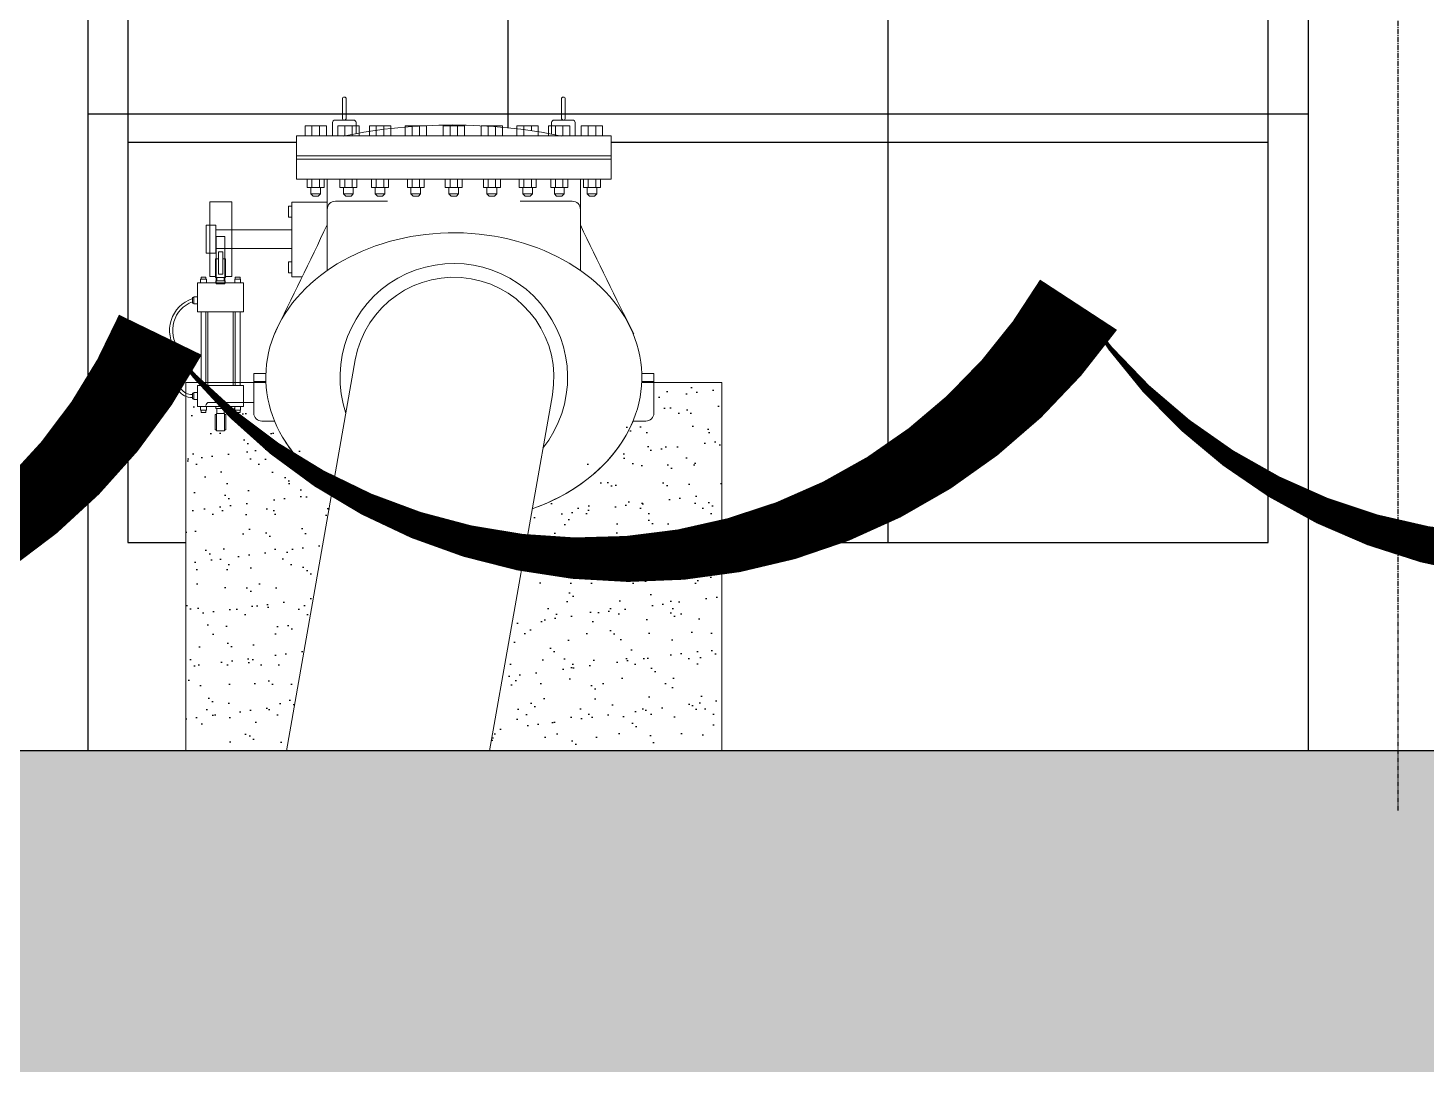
# Model space of a CAD drawing. Header units: inches. Extents: x 102027 to 175311, y -32523 to 10797.
# Drawn here: x 126713 to 130207, y -7197 to -4590 of the extents above; entities that cross this region are included whole.
import ezdxf

# ---------------------------------------------------------------- set-up
doc = ezdxf.new("R2010")
doc.units = ezdxf.units.IN
doc.header["$MEASUREMENT"] = 0
doc.linetypes.add('CENTER', pattern=[2, 1.25, -0.25, 0.25, -0.25])
doc.linetypes.add('HIDDEN', pattern=[0.375, 0.25, -0.125])
doc.layers.add('M-CLOUD', color=2, linetype='Continuous')
doc.layers.add('M-X-BKGD', color=8, linetype='Continuous')
pattern_1 = [(37.5, (166121.02, 83227.46), (-3.14967, 96.34119), [0, -76, 0, -85, 0, -81.25]), (7.5, (166121.02, 83227.46), (88.48884, 141.1073), [0, -41, 0, -68.5, 0, -26.25]), (327.5, (166059.52, 83227.46), (155.70709, 0.28295), [0, -25, 0, -90, 0, -117.5]), (317.5, (166059.52, 83227.46), (150.30633, 43.88378), [0, -12.5, 0, -59, 0, -67.5])]

msp = doc.modelspace()

# ---------------------------------------------------------------- hatches: boundary and pattern name
at = {"layer": 'M-X-BKGD'}
h = msp.add_hatch(dxfattribs=at)
h.set_pattern_fill('AR-SAND', color=8, scale=50, style=0)
h.set_pattern_definition(pattern_1)
edge = h.paths.add_edge_path()
edge.add_line((128447, -5474.8), (128277, -5474.8))
edge.add_line((128277, -5474.8), (128277, -5551.4))
edge.add_arc((128256.8, -5551.4), 20.2, -90, 0, ccw=False)
edge.add_line((128256.8, -5571.6), (128225, -5571.6))
edge.add_ellipse((127777, -5462.3), major_axis=(-470, 0), ratio=0.768225, start_angle=114.6454, end_angle=162.3901, ccw=False)
edge.add_line((127973, -5790.5), (127866.4, -6394.8))
edge.add_line((127866.4, -6394.8), (128447, -6394.8))
edge.add_line((128447, -6394.8), (128447, -5474.8))
h = msp.add_hatch(dxfattribs=at)
h.set_pattern_fill('AR-SAND', color=8, scale=50, style=0)
h.set_pattern_definition(pattern_1)
edge = h.paths.add_edge_path()
edge.add_ellipse((127777, -5462.3), major_axis=(-470, 0), ratio=0.768225, start_angle=26.7473, end_angle=49.9261, ccw=False)
edge.add_ellipse((127777, -5462.3), major_axis=(-470, 0), ratio=0.768225, start_angle=377.6099, end_angle=409.9261, ccw=False)
edge.add_ellipse((127777, -5462.3), major_axis=(-470, 0), ratio=0.768225, start_angle=26.7473, end_angle=49.9261, ccw=False)
edge.add_ellipse((127777, -5462.3), major_axis=(-470, 0), ratio=0.768225, start_angle=377.6099, end_angle=409.9261, ccw=False)
edge.add_ellipse((127777, -5462.3), major_axis=(-470, 0), ratio=0.768225, start_angle=26.7473, end_angle=49.9261, ccw=False)
edge.add_ellipse((127777, -5462.3), major_axis=(-470, 0), ratio=0.768225, start_angle=377.6099, end_angle=409.9261, ccw=False)
edge.add_ellipse((127777, -5462.3), major_axis=(-470, 0), ratio=0.768225, start_angle=26.7473, end_angle=49.9261, ccw=False)
edge.add_ellipse((127777, -5462.3), major_axis=(-470, 0), ratio=0.768225, start_angle=377.6099, end_angle=409.9261, ccw=False)
edge.add_ellipse((127777, -5462.3), major_axis=(-470, 0), ratio=0.768225, start_angle=26.7473, end_angle=49.9261, ccw=False)
edge.add_ellipse((127777, -5462.3), major_axis=(-470, 0), ratio=0.768225, start_angle=377.6099, end_angle=409.9261, ccw=False)
edge.add_ellipse((127777, -5462.3), major_axis=(-470, 0), ratio=0.768225, start_angle=26.7473, end_angle=49.9261, ccw=False)
edge.add_ellipse((127777, -5462.3), major_axis=(-470, 0), ratio=0.768225, start_angle=377.6099, end_angle=409.9261, ccw=False)
edge.add_ellipse((127777, -5462.3), major_axis=(-470, 0), ratio=0.768225, start_angle=26.7473, end_angle=49.9261, ccw=False)
edge.add_ellipse((127777, -5462.3), major_axis=(-470, 0), ratio=0.768225, start_angle=377.6099, end_angle=409.9261, ccw=False)
edge.add_ellipse((127777, -5462.3), major_axis=(-470, 0), ratio=0.768225, start_angle=26.7473, end_angle=49.9261, ccw=False)
edge.add_ellipse((127777, -5462.3), major_axis=(-470, 0), ratio=0.768225, start_angle=377.6099, end_angle=409.9261, ccw=False)
edge.add_ellipse((127777, -5462.3), major_axis=(-470, 0), ratio=0.768225, start_angle=26.7473, end_angle=49.9261, ccw=False)
edge.add_ellipse((127777, -5462.3), major_axis=(-470, 0), ratio=0.768225, start_angle=377.6099, end_angle=409.9261, ccw=False)
edge.add_ellipse((127777, -5462.3), major_axis=(-470, 0), ratio=0.768225, start_angle=26.7473, end_angle=49.9261, ccw=False)
edge.add_ellipse((127777, -5462.3), major_axis=(-470, 0), ratio=0.768225, start_angle=377.6099, end_angle=409.9261, ccw=False)
edge.add_line((127329, -5571.6), (127297.2, -5571.6))
edge.add_arc((127297.2, -5551.4), 20.2, 180, 270, ccw=False)
edge.add_line((127277, -5551.4), (127277, -5524.8))
edge.add_line((127277, -5524.8), (127251.2, -5524.8))
edge.add_line((127251.2, -5524.8), (127251.2, -5535.3))
edge.add_line((127251.2, -5535.3), (127244.1, -5535.3))
edge.add_line((127244.1, -5535.3), (127244.1, -5544.4))
edge.add_line((127244.1, -5544.4), (127242.7, -5544.4))
edge.add_line((127242.7, -5544.4), (127242.7, -5549.8))
edge.add_line((127242.7, -5549.8), (127230.8, -5549.8))
edge.add_line((127230.8, -5549.8), (127230.8, -5544.4))
edge.add_line((127230.8, -5544.4), (127229.3, -5544.4))
edge.add_line((127229.3, -5544.4), (127229.3, -5535.3))
edge.add_line((127229.3, -5535.3), (127205.8, -5535.3))
edge.add_line((127205.8, -5535.3), (127205.8, -5540.1))
edge.add_line((127205.8, -5540.1), (127203, -5540.1))
edge.add_line((127203, -5540.1), (127203, -5552.5))
edge.add_line((127203, -5552.5), (127203.6, -5552.5))
edge.add_line((127203.6, -5552.5), (127203.6, -5554.9))
edge.add_line((127203.6, -5554.9), (127207, -5554.9))
edge.add_line((127207, -5554.9), (127207, -5593))
edge.add_line((127207, -5593), (127203.6, -5593))
edge.add_line((127203.6, -5593), (127203.6, -5595.5))
edge.add_line((127203.6, -5595.5), (127184.2, -5595.5))
edge.add_line((127184.2, -5595.5), (127184.2, -5593))
edge.add_line((127184.2, -5593), (127180.9, -5593))
edge.add_line((127180.9, -5593), (127180.9, -5554.9))
edge.add_line((127180.9, -5554.9), (127184.2, -5554.9))
edge.add_line((127184.2, -5554.9), (127184.2, -5552.5))
edge.add_line((127184.2, -5552.5), (127184.9, -5552.5))
edge.add_line((127184.9, -5552.5), (127184.9, -5540.1))
edge.add_line((127184.9, -5540.1), (127182.1, -5540.1))
edge.add_line((127182.1, -5540.1), (127182.1, -5535.3))
edge.add_line((127182.1, -5535.3), (127158.6, -5535.3))
edge.add_line((127158.6, -5535.3), (127158.6, -5544.4))
edge.add_line((127158.6, -5544.4), (127157.1, -5544.4))
edge.add_line((127157.1, -5544.4), (127157.1, -5549.8))
edge.add_line((127157.1, -5549.8), (127145.2, -5549.8))
edge.add_line((127145.2, -5549.8), (127145.2, -5544.4))
edge.add_line((127145.2, -5544.4), (127143.8, -5544.4))
edge.add_line((127143.8, -5544.4), (127143.8, -5535.3))
edge.add_line((127143.8, -5535.3), (127136.7, -5535.3))
edge.add_line((127136.7, -5535.3), (127136.7, -5517.3))
edge.add_line((127136.7, -5517.3), (127127.3, -5517.3))
edge.add_line((127127.3, -5517.3), (127127.3, -5515.6))
edge.add_line((127127.3, -5515.6), (127123.6, -5515.6))
edge.add_line((127123.6, -5515.6), (127123.6, -5512.4))
edge.add_arc((127121.4, -5473.5), 38.9, 248.3, 273.1902, ccw=False)
edge.add_line((127107, -5509.7), (127107, -6394.8))
edge.add_line((127107, -6394.8), (127358.7, -6394.8))
edge.add_line((127358.7, -6394.8), (127474.4, -5738.6))
h = msp.add_hatch(dxfattribs=at)
h.set_pattern_fill('EARTH', color=8, scale=1000, angle=45, style=0)
h.set_pattern_definition([(45, (105015.3, -19813.48), (3e-14, 353.5534), [250, -250]), (45, (104949, -19747.19), (3e-14, 353.5534), [250, -250]), (45, (104882.7, -19680.9), (3e-14, 353.5534), [250, -250]), (135, (104882.7, -19636.7), (-353.5534, 3e-14), [250, -250]), (135, (104949, -19570.4), (-353.5534, 3e-14), [250, -250]), (135, (105015.3, -19504.12), (-353.5534, 3e-14), [250, -250])])
h.paths.add_polyline_path([(138246.6, -6394.8), (122222.6, -6394.8), (122222.6, -6994.9), (125421.1, -6994.9), (125747.7, -7197.1), (133478.9, -7197.1), (133478.9, -6922), (137301, -6922), (137485.2, -7173), (138246.6, -7173)])

# ---------------------------------------------------------------- linework, layer by layer
at = {"layer": 'M-CLOUD'}
msp.add_lwpolyline([(122683.1, -2327.7, 0, 229.8, 0.520567), (123019, -4558.9, 0, 229.8, 0.520567), (124778.6, -5720.3, 0, 229.8, 0.520567), (127043.5, -5356, 0, 229.8, 0.520567), (129338.4, -5280.9, 0, 229.8, 0.520567), (131635.6, -5348.3, 0, 229.8, 0.520567), (133932.7, -5347.8, 0, 229.8, 0.520567), (136184.7, -4951.7, 0, 229.8, 0.520567), (138320.8, -4362.3, 0, 229.8, 0.520567), (136801.6, -2797.3, 0, 229.8, 0.520567), (134509.9, -2622.7, 0, 229.8, 0.520567), (132218.9, -2623, 0, 229.8, 0.520567), (129933.5, -2862.9, 0, 229.8, 0.520567), (127647.9, -2810.1, 0, 229.8, 0.520567), (125360.4, -2587.8, 0, 229.8, 0.520567)], format="xyseb", close=True, dxfattribs=at)
at = {"layer": 'M-X-BKGD', "color": 8, "linetype": 'CENTER', "ltscale": 10}
msp.add_line((130137.6, -6544.1), (130137.6, 9596.6), dxfattribs=at)
at = {"layer": 'M-X-BKGD', "color": 8}
for p, q in [((126862.6, 3455.2), (126862.6, -6394.8)), ((129912.6, 3455.2), (129912.6, -6394.8)), ((127912.6, -4839.1), (127912.6, -1874.8)), ((128862.6, -5874.8), (128862.6, -1874.8)), ((126962.6, -4874.8), (127383.8, -4874.8)), ((128170.2, -4874.8), (129812.6, -4874.8)), ((140002.6, -6394.8), (118086.3, -6394.8))]:
    msp.add_line(p, q, dxfattribs=at)
at = {"layer": 'M-X-BKGD', "color": 8, "linetype": 'HIDDEN', "ltscale": 5}
msp.add_line((129912.6, -4804.8), (126862.6, -4804.8), dxfattribs=at)
at = {"layer": 'M-X-BKGD', "color": 8, "linetype": 'Continuous', "lineweight": 0, "ltscale": 10}
for p, q in [((127498.4, -4819.6), (127508, -4819.6)), ((127422.5, -4834.2), (127422.5, -4859.3)), ((127441.1, -4834.2), (127441.1, -4859.3)), ((127504.2, -4834.2), (127504.2, -4859.3)), ((127522.8, -4834.2), (127522.8, -4859.3)), ((127583.3, -4834.2), (127583.3, -4859.3)), ((127601.8, -4834.2), (127601.8, -4859.3)), ((127672.6, -4834.2), (127672.6, -4859.3)), ((127691.2, -4834.2), (127691.2, -4859.3)), ((127767.5, -4834.2), (127767.5, -4859.3)), ((127786.1, -4834.2), (127786.1, -4859.3)), ((127862.9, -4834.2), (127862.9, -4859.3)), ((127881.4, -4834.2), (127881.4, -4859.3)), ((127952.2, -4834.2), (127952.2, -4859.3)), ((127970.8, -4834.2), (127970.8, -4846.4)), ((128031.2, -4834.2), (128031.2, -4859.3)), ((128049.8, -4834.2), (128049.8, -4859.3)), ((128113, -4834.2), (128113, -4859.3)), ((128131.5, -4834.2), (128131.5, -4859.3)), ((127383.8, -4859.3), (128170.2, -4859.3)), ((127383.8, -4859.3), (127383.8, -4967.3)), ((128170.2, -4859.3), (128170.2, -4967.3)), ((127383.8, -4909.3), (128170.2, -4909.3)), ((127383.8, -4917.3), (128170.2, -4917.3)), ((127383.8, -4967.3), (128170.2, -4967.3)), ((127422.5, -4967.3), (127422.5, -4987.7)), ((127441.1, -4967.3), (127441.1, -4987.7)), ((127460.7, -4967.3), (127460.7, -5195.2)), ((127504.2, -4967.3), (127504.2, -4987.7)), ((127522.8, -4967.3), (127522.8, -4987.7)), ((127583.3, -4967.3), (127583.3, -4987.7)), ((127601.8, -4967.3), (127601.8, -4987.7)), ((127672.6, -4967.3), (127672.6, -4987.7)), ((127691.2, -4967.3), (127691.2, -4987.7)), ((127767.5, -4967.3), (127767.5, -4987.7)), ((127786.1, -4967.3), (127786.1, -4987.7)), ((127862.9, -4967.3), (127862.9, -4987.7)), ((127881.4, -4967.3), (127881.4, -4987.7)), ((127952.2, -4967.3), (127952.2, -4987.7)), ((127970.8, -4967.3), (127970.8, -4987.7)), ((128031.2, -4967.3), (128031.2, -4987.7)), ((128049.8, -4967.3), (128049.8, -4987.7)), ((128093.3, -4967.3), (128093.3, -5195.2)), ((128113, -4967.3), (128113, -4987.7)), ((128131.5, -4967.3), (128131.5, -4987.7)), ((127419.5, -5003.8), (127425.3, -5009.5)), ((127425.3, -5009.5), (127438.3, -5009.5)), ((127444, -5003.8), (127438.3, -5009.5)), ((127480.9, -5022.5), (127611.2, -5022.5)), ((127501.2, -5003.8), (127507, -5009.5)), ((127507, -5009.5), (127520, -5009.5)), ((127525.7, -5003.8), (127520, -5009.5)), ((127580.3, -5003.8), (127586, -5009.5)), ((127586, -5009.5), (127599, -5009.5)), ((127604.8, -5003.8), (127599, -5009.5)), ((127669.6, -5003.8), (127675.4, -5009.5)), ((127675.4, -5009.5), (127688.4, -5009.5)), ((127694.1, -5003.8), (127688.4, -5009.5)), ((127764.5, -5003.8), (127770.3, -5009.5)), ((127770.3, -5009.5), (127783.3, -5009.5)), ((127789, -5003.8), (127783.3, -5009.5)), ((127859.9, -5003.8), (127865.6, -5009.5)), ((127878.6, -5009.5), (127865.6, -5009.5)), ((127884.4, -5003.8), (127878.6, -5009.5)), ((127942.8, -5022.5), (128073.1, -5022.5)), ((127949.2, -5003.8), (127955, -5009.5)), ((127968, -5009.5), (127955, -5009.5)), ((127973.7, -5003.8), (127968, -5009.5)), ((128028.3, -5003.8), (128034, -5009.5)), ((128047, -5009.5), (128034, -5009.5)), ((128052.8, -5003.8), (128047, -5009.5)), ((128110, -5003.8), (128115.7, -5009.5)), ((128128.7, -5009.5), (128115.7, -5009.5)), ((128134.5, -5003.8), (128128.7, -5009.5)), ((127206.2, -5213.1), (127181.7, -5213.1)), ((127184.9, -5213.1), (127184.9, -5221.6)), ((127203, -5213.1), (127203, -5221.6)), ((127358.7, -6394.8), (127530.8, -5418.9)), ((127107, -5474.8), (127107, -6394.8)), ((127107, -5474.8), (127307.2, -5474.8)), ((127277, -5472.3), (127277, -5551.4)), ((128246.8, -5474.8), (128447, -5474.8)), ((128277, -5472.3), (128277, -5551.4)), ((128447, -5474.8), (128277, -5474.8)), ((128277, -5474.8), (128277, -5551.4)), ((128447, -5474.8), (128447, -6394.8)), ((128447, -6394.8), (128447, -5474.8)), ((127866.4, -6394.8), (128023.2, -5505.7)), ((127165, -5524.8), (127277, -5524.8)), ((127184.9, -5552.5), (127184.9, -5540.1)), ((127203, -5552.5), (127184.9, -5552.5)), ((127203, -5552.5), (127203, -5540.1)), ((127297.2, -5571.6), (127329, -5571.6)), ((128225, -5571.6), (128256.8, -5571.6)), ((128256.8, -5571.6), (128225, -5571.6)), ((127107, -5624.8), (127107, -6394.8)), ((127107, -6394.8), (128447, -6394.8))]:
    msp.add_line(p, q, dxfattribs=at)
at = {"layer": 'M-X-BKGD', "color": 8}
for points in [[(126962.6, -1874.8), (126962.6, -5874.8), (127107, -5874.8)], [(128447, -5874.8), (129812.6, -5874.8), (129812.6, -1874.8)]]:
    msp.add_lwpolyline(points, dxfattribs=at)
at = {"layer": 'M-X-BKGD', "color": 8, "linetype": 'Continuous', "lineweight": 0, "ltscale": 10}
for points in [[(127508, -4767.1, 1), (127498.4, -4767.1), (127498.4, -4814.8, 1), (127508, -4814.8)], [(128055.6, -4767.1, 1), (128046, -4767.1), (128046, -4814.8, 1), (128055.6, -4814.8)]]:
    msp.add_lwpolyline(points, format="xyb", close=True, dxfattribs=at)
for points in [[(127532.5, -4859.3), (127473.8, -4859.3), (127473.8, -4825.8, -0.414214), (127480, -4819.6), (127526.3, -4819.6, -0.414214), (127532.5, -4825.8), (127532.5, -4853.7)], [(128021.5, -4859.3), (128080.2, -4859.3), (128080.2, -4825.8, 0.414214), (128074, -4819.6), (128027.7, -4819.6, 0.414214), (128021.5, -4825.8), (128021.5, -4853.7)]]:
    msp.add_lwpolyline(points, format="xyb", dxfattribs=at)
for points in [[(127458.7, -4859.3), (127458.7, -4834.2), (127405.4, -4834.2), (127405.4, -4859.3)], [(127540.4, -4859.3), (127540.4, -4834.2), (127487.1, -4834.2), (127487.1, -4859.3)], [(127619.4, -4859.3), (127619.4, -4834.2), (127566.1, -4834.2), (127566.1, -4859.3)], [(127708.8, -4859.3), (127708.8, -4834.2), (127655.5, -4834.2), (127655.5, -4859.3)], [(127803.7, -4859.3), (127803.7, -4834.2), (127750.3, -4834.2), (127750.3, -4859.3)], [(127845.2, -4859.3), (127845.2, -4834.2), (127898.6, -4834.2), (127898.6, -4859.3)], [(127934.6, -4859.3), (127934.6, -4834.2), (127987.9, -4834.2), (127987.9, -4859.3)], [(128013.6, -4859.3), (128013.6, -4834.2), (128066.9, -4834.2), (128066.9, -4859.3)], [(128095.3, -4859.3), (128095.3, -4834.2), (128148.7, -4834.2), (128148.7, -4859.3)], [(127452.9, -4967.3), (127452.9, -4987.7), (127410.7, -4987.7), (127410.7, -4967.3)], [(127419.5, -4987.7), (127419.5, -5003.8), (127444, -5003.8), (127444, -4987.7)], [(127534.6, -4967.3), (127534.6, -4987.7), (127492.4, -4987.7), (127492.4, -4967.3)], [(127501.2, -4987.7), (127501.2, -5003.8), (127525.7, -5003.8), (127525.7, -4987.7)], [(127613.7, -4967.3), (127613.7, -4987.7), (127571.4, -4987.7), (127571.4, -4967.3)], [(127580.3, -4987.7), (127580.3, -5003.8), (127604.8, -5003.8), (127604.8, -4987.7)], [(127703, -4967.3), (127703, -4987.7), (127660.8, -4987.7), (127660.8, -4967.3)], [(127669.6, -4987.7), (127669.6, -5003.8), (127694.1, -5003.8), (127694.1, -4987.7)], [(127797.9, -4967.3), (127797.9, -4987.7), (127755.7, -4987.7), (127755.7, -4967.3)], [(127764.5, -4987.7), (127764.5, -5003.8), (127789, -5003.8), (127789, -4987.7)], [(127851, -4967.3), (127851, -4987.7), (127893.3, -4987.7), (127893.3, -4967.3)], [(127884.4, -4987.7), (127884.4, -5003.8), (127859.9, -5003.8), (127859.9, -4987.7)], [(127940.4, -4967.3), (127940.4, -4987.7), (127982.6, -4987.7), (127982.6, -4967.3)], [(127973.7, -4987.7), (127973.7, -5003.8), (127949.2, -5003.8), (127949.2, -4987.7)], [(128019.4, -4967.3), (128019.4, -4987.7), (128061.6, -4987.7), (128061.6, -4967.3)], [(128052.8, -4987.7), (128052.8, -5003.8), (128028.3, -5003.8), (128028.3, -4987.7)], [(128101.1, -4967.3), (128101.1, -4987.7), (128143.4, -4987.7), (128143.4, -4967.3)], [(128134.5, -4987.7), (128134.5, -5003.8), (128110, -5003.8), (128110, -4987.7)], [(127372.4, -5034.5), (127363.5, -5034.5), (127363.5, -5062.2), (127372.4, -5062.2)], [(127157.8, -5082.3), (127182, -5082.3), (127182, -5152.3), (127157.8, -5152.3)], [(127182, -5094.2), (127372.4, -5094.2), (127372.4, -5140.3), (127182, -5140.3)], [(127183.4, -5110.9), (127204.4, -5110.9), (127204.4, -5229.1), (127183.4, -5229.1)], [(127188.5, -5204.8), (127199.4, -5204.8), (127199.4, -5149), (127188.5, -5149)], [(127372.4, -5201.5), (127363.5, -5201.5), (127363.5, -5173.8), (127372.4, -5173.8)], [(127136.7, -5226.4), (127251.2, -5226.4), (127251.2, -5298.8), (127136.7, -5298.8)], [(127143.8, -5226.4), (127158.6, -5226.4), (127158.6, -5217.3), (127143.8, -5217.3)], [(127145.2, -5217.3), (127157.1, -5217.3), (127157.1, -5211.9), (127145.2, -5211.9)], [(127182.1, -5226.4), (127205.8, -5226.4), (127205.8, -5221.6), (127182.1, -5221.6)], [(127244.1, -5226.4), (127229.3, -5226.4), (127229.3, -5217.3), (127244.1, -5217.3)], [(127242.7, -5217.3), (127230.8, -5217.3), (127230.8, -5211.9), (127242.7, -5211.9)], [(127127.3, -5262.6), (127123.6, -5262.6), (127123.6, -5276.6), (127127.3, -5276.6)], [(127136.7, -5260.9), (127127.3, -5260.9), (127127.3, -5278.4), (127136.7, -5278.4)], [(127145.2, -5298.8), (127157.1, -5298.8), (127157.1, -5482.5), (127145.2, -5482.5)], [(127162.4, -5298.8), (127225.5, -5298.8), (127225.5, -5482.5), (127162.4, -5482.5)], [(127242.7, -5298.8), (127230.8, -5298.8), (127230.8, -5482.5), (127242.7, -5482.5)], [(127136.7, -5482.5), (127251.2, -5482.5), (127251.2, -5535.3), (127136.7, -5535.3)], [(127307, -5472.3), (127277, -5472.3), (127277, -5452.3), (127307, -5452.3)], [(128247, -5472.3), (128277, -5472.3), (128277, -5452.3), (128247, -5452.3)], [(127127.3, -5501.6), (127123.6, -5501.6), (127123.6, -5515.6), (127127.3, -5515.6)], [(127136.7, -5499.8), (127127.3, -5499.8), (127127.3, -5517.3), (127136.7, -5517.3)], [(127143.8, -5535.3), (127158.6, -5535.3), (127158.6, -5544.4), (127143.8, -5544.4)], [(127145.2, -5544.4), (127157.1, -5544.4), (127157.1, -5549.8), (127145.2, -5549.8)], [(127184.2, -5554.9), (127180.9, -5554.9), (127180.9, -5593), (127184.2, -5593)], [(127182.1, -5535.3), (127205.8, -5535.3), (127205.8, -5540.1), (127182.1, -5540.1)], [(127184.2, -5595.5), (127203.6, -5595.5), (127203.6, -5552.5), (127184.2, -5552.5)], [(127203.6, -5554.9), (127207, -5554.9), (127207, -5593), (127203.6, -5593)], [(127244.1, -5535.3), (127229.3, -5535.3), (127229.3, -5544.4), (127244.1, -5544.4)], [(127242.7, -5544.4), (127230.8, -5544.4), (127230.8, -5549.8), (127242.7, -5549.8)]]:
    msp.add_lwpolyline(points, close=True, dxfattribs=at)
for points in [[(127183.4, -5210.6), (127167.4, -5210.6), (127167.4, -5023.9), (127222, -5023.9), (127222, -5210.6), (127204.4, -5210.6)], [(127460.7, -5025), (127372.4, -5025), (127372.4, -5211), (127398.1, -5211)], [(127188.5, -5166.3), (127181.7, -5166.3), (127181.7, -5213.1), (127206.3, -5213.1), (127206.3, -5166.3), (127199.5, -5166.3)], [(127199.5, -5166.3), (127199.5, -5204.2), (127188.5, -5204.2), (127188.5, -5166.3)]]:
    msp.add_lwpolyline(points, dxfattribs=at)
for centre, radius, start, end in [((127503.2, -4767.1), 4.79, 0, 180), ((127503.2, -4814.8), 4.79, 180, 0), ((127773.9, -6186.8), 1354.8, 78.392, 101.6075), ((127480.9, -5042.7), 20.2, 90, 180), ((128073.1, -5042.7), 20.2, 0, 90), ((35902.6, 39073.2), 101648.9, 334.082896, 334.254003), ((138920.8, 66), 11988.8, 205.42596, 206.8773), ((127777, -5462.3), 284.4, 321.5302, 198.4698), ((127777, -5462.3), 250, 350, 170), ((127150.3, -5344.9), 83.7, 108.6325, 216.6645), ((127150.3, -5344.9), 76.1, 110.574, 216.6645), ((127038.6, -5428.1), 55.5, 331.2313, 36.6645), ((127038.6, -5428.1), 63.1, 331.2313, 36.6645), ((127121.4, -5473.5), 38.9, 151.2313, 273.5361), ((127121.4, -5473.5), 31.3, 151.2313, 273.5361), ((127165, -5532.8), 8, 90, 180), ((127297.2, -5551.4), 20.2, 180, 270), ((128256.8, -5551.4), 20.2, 270, 0), ((128256.8, -5551.4), 20.2, 270, 0)]:
    msp.add_arc(centre, radius, start, end, dxfattribs=at)
for start_param, end_param in [(2.00094, 7.15456), (2.00094, 2.834242), (0.466829, 0.871374)]:
    msp.add_ellipse((127777, -5462.3), major_axis=(-470, 0), ratio=0.768225, start_param=start_param, end_param=end_param, dxfattribs=at)

doc.saveas('drawing.dxf')
